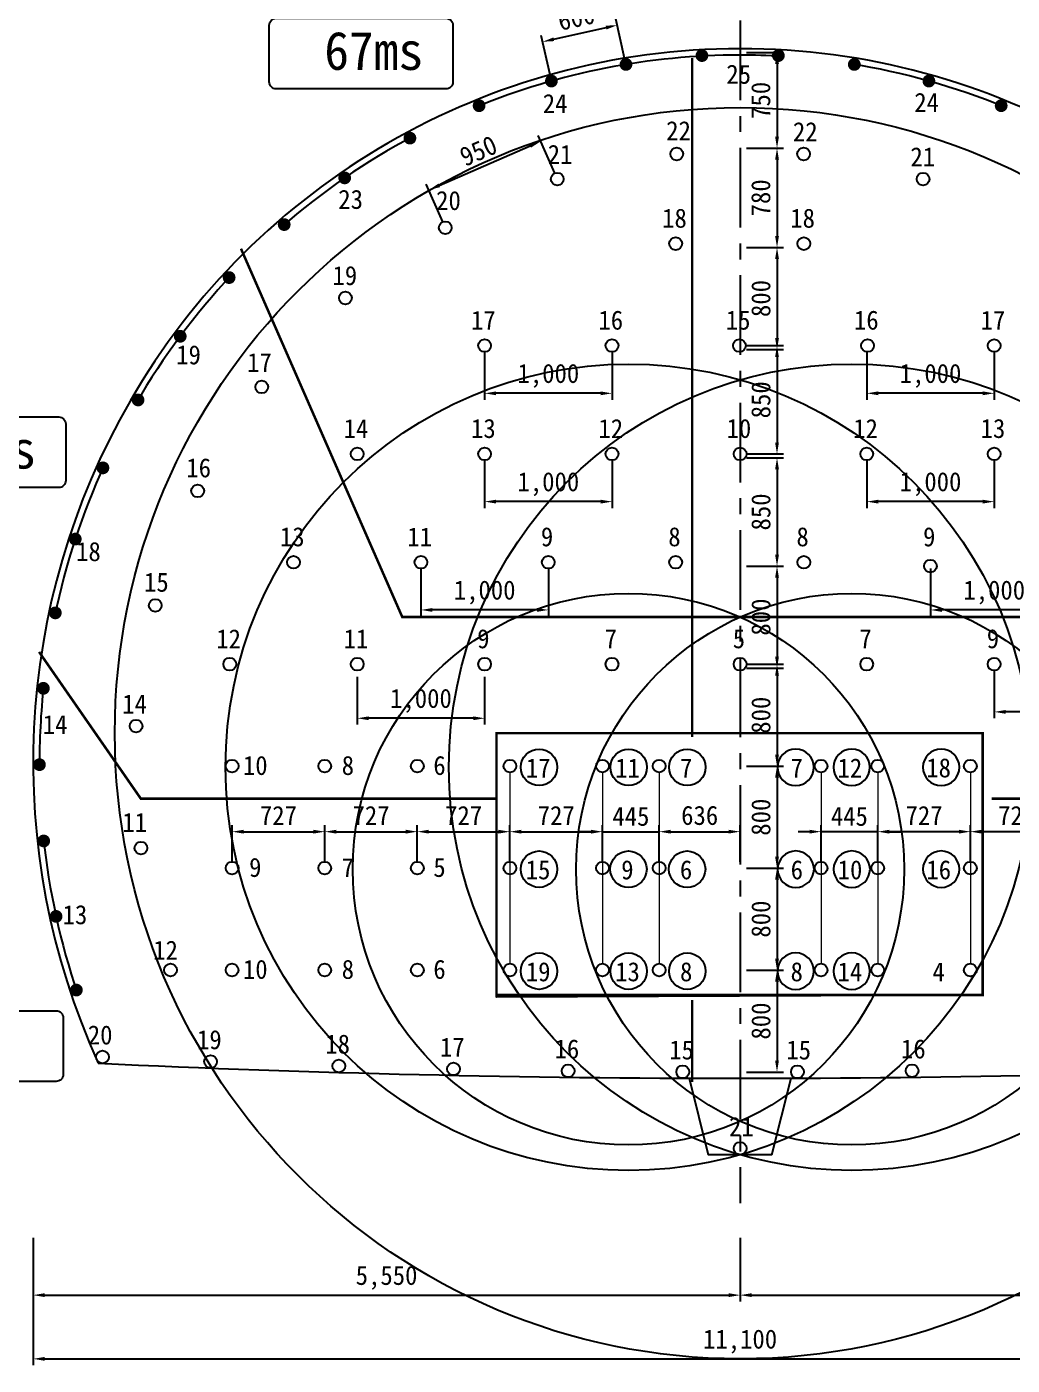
# Model space of a CAD drawing. Header units: millimetres. Extents: x -38550 to 41050, y 2900 to 31257.
# Drawn here: x -31550 to -23815, y 12797 to 23300 of the extents above; entities that cross this region are included whole.
import ezdxf
from ezdxf.enums import TextEntityAlignment as Align

# ---------------------------------------------------------------- set-up
doc = ezdxf.new("R2010")
doc.units = ezdxf.units.MM
doc.header["$LTSCALE"] = 500
doc.header["$PDMODE"] = 1
doc.linetypes.add('A-CENTR01', pattern=[2, 1.25, -0.25, 0.25, -0.25])
doc.linetypes.add('A-DASHD01', pattern=[0.75, 0.5, -0.25])
for name, color, linetype in [('CS-BLST', 4, 'Continuous'), ('CS-BLST-HIDL', 2, 'A-DASHD01'), ('CS-BLST-LIN1', 2, 'Continuous'), ('CS-BLST-LIN3', 2, 'Continuous'), ('CS-BLST-TEX1', 6, 'Continuous'), ('CS-BLST-TEX2', 3, 'Continuous'), ('CS-CNTL', 1, 'A-CENTR01'), ('CS-DIMS', 1, 'Continuous'), ('CS-EXCV', 3, 'E-DIGLN01'), ('CS-LEAL', 1, 'Continuous'), ('CS-MISC', 2, 'Continuous'), ('CS-TABL', 3, 'Continuous')]:
    doc.layers.add(name, color=color, linetype=linetype)
doc.styles.add('굴림체', font='')
doc.styles.get('굴림체').set_extended_font_data('GulimChe')
doc.linetypes.add('E-DIGLN01', pattern='A,0.9,-0.2,[19,kscals.shx,S=0.1,R=180,X=0,Y=0],0.9', length=2)
doc.dimstyles.new('DIM01-50', dxfattribs={"dimscale": 50, "dimtxt": 3, "dimasz": 1.8, "dimexe": 1, "dimexo": 1, "dimgap": 1, "dimtad": 1, "dimdec": 0, "dimzin": 9, "dimdsep": 46, "dimlunit": 6, "dimtxsty": '굴림체', "dimcen": 2.5, "dimclrt": 3, "dimadec": 4, "dimazin": 0, "dimtfac": 1, "dimtdec": 0, "dimtmove": 2, "dimatfit": 3, "dimfxl": 1, "dimtolj": 1, "dimtzin": 0, "dimarcsym": 0})

# ---------------------------------------------------------------- blocks, each defined once
blk = doc.blocks.new('*D151')
at = {"layer": 'CS-DIMS', "color": 0, "lineweight": -2, "transparency": 16777216}
for p, q in [((-25901, 18298), (-25611, 18298)), ((-25661, 18208), (-25661, 17588)), ((-25901, 17498), (-25611, 17498))]:
    blk.add_line(p, q, dxfattribs=at)
at = {"layer": 'CS-DIMS', "color": 0, "transparency": 16777216}
for points in [[(-25676, 18208), (-25646, 18208), (-25661, 18298)], [(-25676, 17588), (-25646, 17588), (-25661, 17498)]]:
    blk.add_solid(points, dxfattribs=at)
at = {"layer": 'Defpoints', "color": 0, "transparency": 16777216}
for p in [(-25951, 18298), (-25951, 17498), (-25661, 17498)]:
    blk.add_point(p, dxfattribs=at)
at = {"layer": 'CS-DIMS', "color": 3, "transparency": 16777216, "insert": (-25787, 17898), "char_height": 150, "attachment_point": 5, "rotation": 90, "style": '굴림체'}
blk.add_mtext('\\A1;800', dxfattribs=at)
blk = doc.blocks.new('*D152')
at = {"layer": 'CS-DIMS', "color": 0, "lineweight": -2, "transparency": 16777216}
for p, q in [((-25901, 16698), (-25611, 16698)), ((-25661, 16608), (-25661, 15988)), ((-25901, 15898), (-25611, 15898))]:
    blk.add_line(p, q, dxfattribs=at)
at = {"layer": 'CS-DIMS', "color": 0, "transparency": 16777216}
for points in [[(-25676, 16608), (-25646, 16608), (-25661, 16698)], [(-25676, 15988), (-25646, 15988), (-25661, 15898)]]:
    blk.add_solid(points, dxfattribs=at)
at = {"layer": 'Defpoints', "color": 0, "transparency": 16777216}
for p in [(-25951, 16698), (-25951, 15898), (-25661, 15898)]:
    blk.add_point(p, dxfattribs=at)
at = {"layer": 'CS-DIMS', "color": 3, "transparency": 16777216, "insert": (-25787, 16298), "char_height": 150, "attachment_point": 5, "rotation": 90, "style": '굴림체'}
blk.add_mtext('\\A1;800', dxfattribs=at)
blk = doc.blocks.new('*D153')
at = {"layer": 'CS-DIMS', "color": 0, "lineweight": -2, "transparency": 16777216}
for p, q in [((-25901, 17498), (-25611, 17498)), ((-25661, 17408), (-25661, 16788)), ((-25901, 16698), (-25611, 16698))]:
    blk.add_line(p, q, dxfattribs=at)
at = {"layer": 'CS-DIMS', "color": 0, "transparency": 16777216}
for points in [[(-25676, 17408), (-25646, 17408), (-25661, 17498)], [(-25676, 16788), (-25646, 16788), (-25661, 16698)]]:
    blk.add_solid(points, dxfattribs=at)
at = {"layer": 'Defpoints', "color": 0, "transparency": 16777216}
for p in [(-25951, 17498), (-25951, 16698), (-25661, 16698)]:
    blk.add_point(p, dxfattribs=at)
at = {"layer": 'CS-DIMS', "color": 3, "transparency": 16777216, "insert": (-25787, 17098), "char_height": 150, "attachment_point": 5, "rotation": 90, "style": '굴림체'}
blk.add_mtext('\\A1;800', dxfattribs=at)
blk = doc.blocks.new('*D154')
at = {"layer": 'CS-DIMS', "color": 0, "lineweight": -2, "transparency": 16777216}
for p, q in [((-29211, 16748), (-29211, 17034)), ((-28485, 16748), (-28485, 17034)), ((-29121, 16984), (-28575, 16984))]:
    blk.add_line(p, q, dxfattribs=at)
at = {"layer": 'CS-DIMS', "color": 0, "transparency": 16777216}
for points in [[(-29121, 16999), (-29121, 16969), (-29211, 16984)], [(-28575, 16999), (-28575, 16969), (-28485, 16984)]]:
    blk.add_solid(points, dxfattribs=at)
at = {"layer": 'Defpoints', "color": 0, "transparency": 16777216}
for p in [(-28485, 16984), (-29211, 16698), (-28485, 16698)]:
    blk.add_point(p, dxfattribs=at)
at = {"layer": 'CS-DIMS', "color": 3, "transparency": 16777216, "insert": (-28848, 17111), "char_height": 150, "attachment_point": 5, "style": '굴림체'}
blk.add_mtext('\\A1;727', dxfattribs=at)
blk = doc.blocks.new('*D155')
at = {"layer": 'CS-DIMS', "color": 0, "lineweight": -2, "transparency": 16777216}
for p, q in [((-26857, 23054), (-26926, 23362)), ((-27443, 22923), (-27512, 23232)), ((-27413, 23203), (-27003, 23294))]:
    blk.add_line(p, q, dxfattribs=at)
at = {"layer": 'CS-DIMS', "color": 0, "transparency": 16777216}
for points in [[(-27416, 23217), (-27410, 23188), (-27501, 23183)], [(-27006, 23309), (-27000, 23279), (-26915, 23313)]]:
    blk.add_solid(points, dxfattribs=at)
at = {"layer": 'Defpoints', "color": 0, "transparency": 16777216}
for p in [(-26915, 23313), (-26847, 23005), (-27432, 22874)]:
    blk.add_point(p, dxfattribs=at)
at = {"layer": 'CS-DIMS', "color": 3, "transparency": 16777216, "insert": (-27236, 23372), "char_height": 150, "attachment_point": 5, "rotation": 12.5481, "style": '굴림체'}
blk.add_mtext('\\A1;600', dxfattribs=at)
blk = doc.blocks.new('*D156')
at = {"layer": 'CS-DIMS', "color": 0, "lineweight": -2, "transparency": 16777216}
for p, q in [((-27406, 22151), (-27535, 22448)), ((-28312, 22056), (-27598, 22366)), ((-28285, 21769), (-28414, 22066))]:
    blk.add_line(p, q, dxfattribs=at)
at = {"layer": 'CS-DIMS', "color": 0, "transparency": 16777216}
for points in [[(-27604, 22380), (-27592, 22352), (-27515, 22402)], [(-28318, 22070), (-28306, 22042), (-28394, 22020)]]:
    blk.add_solid(points, dxfattribs=at)
at = {"layer": 'Defpoints', "color": 0, "transparency": 16777216}
for p in [(-27515, 22402), (-27386, 22105), (-28265, 21723)]:
    blk.add_point(p, dxfattribs=at)
at = {"layer": 'CS-DIMS', "color": 3, "transparency": 16777216, "insert": (-28005, 22327), "char_height": 150, "attachment_point": 5, "rotation": 23.4854, "style": '굴림체'}
blk.add_mtext('\\A1;950', dxfattribs=at)
blk = doc.blocks.new('text-cir')
at = {"layer": 'CS-LEAL', "color": 1}
blk.add_circle((0, 0), 110, dxfattribs=at)
blk = doc.blocks.new('*D157')
at = {"layer": 'CS-DIMS', "color": 0, "lineweight": -2, "transparency": 16777216}
for p, q in [((-25901, 15898), (-25611, 15898)), ((-25661, 15808), (-25661, 15188)), ((-25901, 15098), (-25611, 15098))]:
    blk.add_line(p, q, dxfattribs=at)
at = {"layer": 'CS-DIMS', "color": 0, "transparency": 16777216}
for points in [[(-25676, 15808), (-25646, 15808), (-25661, 15898)], [(-25676, 15188), (-25646, 15188), (-25661, 15098)]]:
    blk.add_solid(points, dxfattribs=at)
at = {"layer": 'Defpoints', "color": 0, "transparency": 16777216}
for p in [(-25951, 15898), (-25951, 15098), (-25661, 15098)]:
    blk.add_point(p, dxfattribs=at)
at = {"layer": 'CS-DIMS', "color": 3, "transparency": 16777216, "insert": (-25787, 15498), "char_height": 150, "attachment_point": 5, "rotation": 90, "style": '굴림체'}
blk.add_mtext('\\A1;800', dxfattribs=at)
blk = doc.blocks.new('*D158')
at = {"layer": 'CS-DIMS', "color": 0, "lineweight": -2, "transparency": 16777216}
for p, q in [((-24456, 19048), (-24456, 18674)), ((-23456, 19048), (-23456, 18674)), ((-23546, 18724), (-24366, 18724))]:
    blk.add_line(p, q, dxfattribs=at)
at = {"layer": 'CS-DIMS', "color": 0, "transparency": 16777216}
for points in [[(-24366, 18739), (-24366, 18709), (-24456, 18724)], [(-23546, 18739), (-23546, 18709), (-23456, 18724)]]:
    blk.add_solid(points, dxfattribs=at)
at = {"layer": 'Defpoints', "color": 0, "transparency": 16777216}
for p in [(-24456, 19098), (-23456, 19098), (-24456, 18724)]:
    blk.add_point(p, dxfattribs=at)
at = {"layer": 'CS-DIMS', "color": 3, "transparency": 16777216, "insert": (-23956, 18861), "char_height": 150, "attachment_point": 5, "style": '굴림체'}
blk.add_mtext('\\A1;1,000', dxfattribs=at)
blk = doc.blocks.new('*D159')
at = {"layer": 'CS-DIMS', "color": 0, "lineweight": -2, "transparency": 16777216}
for p, q in [((-25901, 19068), (-25611, 19068)), ((-25661, 18978), (-25661, 18358)), ((-25901, 18268), (-25611, 18268))]:
    blk.add_line(p, q, dxfattribs=at)
at = {"layer": 'CS-DIMS', "color": 0, "transparency": 16777216}
for points in [[(-25676, 18978), (-25646, 18978), (-25661, 19068)], [(-25676, 18358), (-25646, 18358), (-25661, 18268)]]:
    blk.add_solid(points, dxfattribs=at)
at = {"layer": 'Defpoints', "color": 0, "transparency": 16777216}
for p in [(-25951, 19068), (-25951, 18268), (-25661, 18268)]:
    blk.add_point(p, dxfattribs=at)
at = {"layer": 'CS-DIMS', "color": 3, "transparency": 16777216, "insert": (-25787, 18668), "char_height": 150, "attachment_point": 5, "rotation": 90, "style": '굴림체'}
blk.add_mtext('\\A1;800', dxfattribs=at)
blk = doc.blocks.new('*D132')
at = {"layer": 'CS-DIMS', "color": 0, "lineweight": -2, "transparency": 16777216}
for p, q in [((-25901, 19918), (-25611, 19918)), ((-25661, 19828), (-25661, 19158)), ((-25901, 19068), (-25611, 19068))]:
    blk.add_line(p, q, dxfattribs=at)
at = {"layer": 'CS-DIMS', "color": 0, "transparency": 16777216}
for points in [[(-25676, 19828), (-25646, 19828), (-25661, 19918)], [(-25676, 19158), (-25646, 19158), (-25661, 19068)]]:
    blk.add_solid(points, dxfattribs=at)
at = {"layer": 'Defpoints', "color": 0, "transparency": 16777216}
for p in [(-25951, 19918), (-25951, 19068), (-25661, 19068)]:
    blk.add_point(p, dxfattribs=at)
at = {"layer": 'CS-DIMS', "color": 3, "transparency": 16777216, "insert": (-25787, 19493), "char_height": 150, "attachment_point": 5, "rotation": 90, "style": '굴림체'}
blk.add_mtext('\\A1;850', dxfattribs=at)
blk = doc.blocks.new('*D133')
at = {"layer": 'CS-DIMS', "color": 0, "lineweight": -2, "transparency": 16777216}
for p, q in [((-25901, 21568), (-25611, 21568)), ((-25661, 21478), (-25661, 20858)), ((-25901, 20768), (-25611, 20768))]:
    blk.add_line(p, q, dxfattribs=at)
at = {"layer": 'CS-DIMS', "color": 0, "transparency": 16777216}
for points in [[(-25676, 21478), (-25646, 21478), (-25661, 21568)], [(-25676, 20858), (-25646, 20858), (-25661, 20768)]]:
    blk.add_solid(points, dxfattribs=at)
at = {"layer": 'Defpoints', "color": 0, "transparency": 16777216}
for p in [(-25951, 21568), (-25951, 20768), (-25661, 20768)]:
    blk.add_point(p, dxfattribs=at)
at = {"layer": 'CS-DIMS', "color": 3, "transparency": 16777216, "insert": (-25787, 21168), "char_height": 150, "attachment_point": 5, "rotation": 90, "style": '굴림체'}
blk.add_mtext('\\A1;800', dxfattribs=at)
blk = doc.blocks.new('*D134')
at = {"layer": 'CS-DIMS', "color": 0, "lineweight": -2, "transparency": 16777216}
for p, q in [((-25901, 20798), (-25611, 20798)), ((-25661, 20708), (-25661, 20038)), ((-25901, 19948), (-25611, 19948))]:
    blk.add_line(p, q, dxfattribs=at)
at = {"layer": 'CS-DIMS', "color": 0, "transparency": 16777216}
for points in [[(-25676, 20708), (-25646, 20708), (-25661, 20798)], [(-25676, 20038), (-25646, 20038), (-25661, 19948)]]:
    blk.add_solid(points, dxfattribs=at)
at = {"layer": 'Defpoints', "color": 0, "transparency": 16777216}
for p in [(-25951, 20798), (-25951, 19948), (-25661, 19948)]:
    blk.add_point(p, dxfattribs=at)
at = {"layer": 'CS-DIMS', "color": 3, "transparency": 16777216, "insert": (-25787, 20373), "char_height": 150, "attachment_point": 5, "rotation": 90, "style": '굴림체'}
blk.add_mtext('\\A1;850', dxfattribs=at)
blk = doc.blocks.new('*D135')
at = {"layer": 'CS-DIMS', "color": 0, "lineweight": -2, "transparency": 16777216}
for p, q in [((-25901, 22348), (-25611, 22348)), ((-25661, 22258), (-25661, 21658)), ((-25901, 21568), (-25611, 21568))]:
    blk.add_line(p, q, dxfattribs=at)
at = {"layer": 'CS-DIMS', "color": 0, "transparency": 16777216}
for points in [[(-25676, 22258), (-25646, 22258), (-25661, 22348)], [(-25676, 21658), (-25646, 21658), (-25661, 21568)]]:
    blk.add_solid(points, dxfattribs=at)
at = {"layer": 'Defpoints', "color": 0, "transparency": 16777216}
for p in [(-25951, 22348), (-25951, 21568), (-25661, 21568)]:
    blk.add_point(p, dxfattribs=at)
at = {"layer": 'CS-DIMS', "color": 3, "transparency": 16777216, "insert": (-25788, 21958), "char_height": 150, "attachment_point": 5, "rotation": 90, "style": '굴림체'}
blk.add_mtext('\\A1;780', dxfattribs=at)
blk = doc.blocks.new('*D136')
at = {"layer": 'CS-DIMS', "color": 0, "lineweight": -2, "transparency": 16777216}
for p, q in [((-25901, 23098), (-25611, 23098)), ((-25661, 23008), (-25661, 22438)), ((-25901, 22348), (-25611, 22348))]:
    blk.add_line(p, q, dxfattribs=at)
at = {"layer": 'CS-DIMS', "color": 0, "transparency": 16777216}
for points in [[(-25676, 23008), (-25646, 23008), (-25661, 23098)], [(-25676, 22438), (-25646, 22438), (-25661, 22348)]]:
    blk.add_solid(points, dxfattribs=at)
at = {"layer": 'Defpoints', "color": 0, "transparency": 16777216}
for p in [(-25951, 23098), (-25951, 22348), (-25661, 22348)]:
    blk.add_point(p, dxfattribs=at)
at = {"layer": 'CS-DIMS', "color": 3, "transparency": 16777216, "insert": (-25788, 22723), "char_height": 150, "attachment_point": 5, "rotation": 90, "style": '굴림체'}
blk.add_mtext('\\A1;750', dxfattribs=at)
blk = doc.blocks.new('*D138')
at = {"layer": 'CS-DIMS', "color": 0, "lineweight": -2, "transparency": 16777216}
for p, q in [((-28485, 16748), (-28485, 17034)), ((-27758, 16748), (-27758, 17034)), ((-28395, 16984), (-27848, 16984))]:
    blk.add_line(p, q, dxfattribs=at)
at = {"layer": 'CS-DIMS', "color": 0, "transparency": 16777216}
for points in [[(-28395, 16999), (-28395, 16969), (-28485, 16984)], [(-27848, 16999), (-27848, 16969), (-27758, 16984)]]:
    blk.add_solid(points, dxfattribs=at)
at = {"layer": 'Defpoints', "color": 0, "transparency": 16777216}
for p in [(-27758, 16984), (-28485, 16698), (-27758, 16698)]:
    blk.add_point(p, dxfattribs=at)
at = {"layer": 'CS-DIMS', "color": 3, "transparency": 16777216, "insert": (-28121, 17111), "char_height": 150, "attachment_point": 5, "style": '굴림체'}
blk.add_mtext('\\A1;727', dxfattribs=at)
blk = doc.blocks.new('*D139')
at = {"layer": 'CS-DIMS', "color": 0, "lineweight": -2, "transparency": 16777216}
for p, q in [((-27758, 16748), (-27758, 17034)), ((-27031, 16748), (-27031, 17034)), ((-27668, 16984), (-27121, 16984))]:
    blk.add_line(p, q, dxfattribs=at)
at = {"layer": 'CS-DIMS', "color": 0, "transparency": 16777216}
for points in [[(-27668, 16999), (-27668, 16969), (-27758, 16984)], [(-27121, 16999), (-27121, 16969), (-27031, 16984)]]:
    blk.add_solid(points, dxfattribs=at)
at = {"layer": 'Defpoints', "color": 0, "transparency": 16777216}
for p in [(-27031, 16984), (-27758, 16698), (-27031, 16698)]:
    blk.add_point(p, dxfattribs=at)
at = {"layer": 'CS-DIMS', "color": 3, "transparency": 16777216, "insert": (-27394, 17111), "char_height": 150, "attachment_point": 5, "style": '굴림체'}
blk.add_mtext('\\A1;727', dxfattribs=at)
blk = doc.blocks.new('*D140')
at = {"layer": 'CS-DIMS', "color": 0, "lineweight": -2, "transparency": 16777216}
for p, q in [((-27031, 16748), (-27031, 17034)), ((-26586, 16748), (-26586, 17034)), ((-27121, 16984), (-27211, 16984)), ((-27031, 16984), (-26586, 16984)), ((-26496, 16984), (-26406, 16984))]:
    blk.add_line(p, q, dxfattribs=at)
at = {"layer": 'CS-DIMS', "color": 0, "transparency": 16777216}
for points in [[(-27121, 16999), (-27121, 16969), (-27031, 16984)], [(-26496, 16999), (-26496, 16969), (-26586, 16984)]]:
    blk.add_solid(points, dxfattribs=at)
at = {"layer": 'Defpoints', "color": 0, "transparency": 16777216}
for p in [(-26586, 16984), (-27031, 16698), (-26586, 16698)]:
    blk.add_point(p, dxfattribs=at)
at = {"layer": 'CS-DIMS', "color": 3, "transparency": 16777216, "insert": (-26808, 17104), "char_height": 150, "attachment_point": 5, "style": '굴림체'}
blk.add_mtext('\\A1;445', dxfattribs=at)
blk = doc.blocks.new('*D141')
at = {"layer": 'CS-DIMS', "color": 0, "lineweight": -2, "transparency": 16777216}
for p, q in [((-26586, 16748), (-26586, 17034)), ((-25951, 16748), (-25951, 17034)), ((-26496, 16984), (-26041, 16984))]:
    blk.add_line(p, q, dxfattribs=at)
at = {"layer": 'CS-DIMS', "color": 0, "transparency": 16777216}
for points in [[(-26496, 16999), (-26496, 16969), (-26586, 16984)], [(-26041, 16999), (-26041, 16969), (-25951, 16984)]]:
    blk.add_solid(points, dxfattribs=at)
at = {"layer": 'Defpoints', "color": 0, "transparency": 16777216}
for p in [(-25951, 16984), (-26586, 16698), (-25951, 16698)]:
    blk.add_point(p, dxfattribs=at)
at = {"layer": 'CS-DIMS', "color": 3, "transparency": 16777216, "insert": (-26268, 17111), "char_height": 150, "attachment_point": 5, "style": '굴림체'}
blk.add_mtext('\\A1;636', dxfattribs=at)
blk = doc.blocks.new('*D142')
at = {"layer": 'CS-DIMS', "color": 0, "lineweight": -2, "transparency": 16777216}
for p, q in [((-29938, 16748), (-29938, 17034)), ((-29211, 16748), (-29211, 17034)), ((-29848, 16984), (-29301, 16984))]:
    blk.add_line(p, q, dxfattribs=at)
at = {"layer": 'CS-DIMS', "color": 0, "transparency": 16777216}
for points in [[(-29848, 16999), (-29848, 16969), (-29938, 16984)], [(-29301, 16999), (-29301, 16969), (-29211, 16984)]]:
    blk.add_solid(points, dxfattribs=at)
at = {"layer": 'Defpoints', "color": 0, "transparency": 16777216}
for p in [(-29211, 16984), (-29938, 16698), (-29211, 16698)]:
    blk.add_point(p, dxfattribs=at)
at = {"layer": 'CS-DIMS', "color": 3, "transparency": 16777216, "insert": (-29575, 17111), "char_height": 150, "attachment_point": 5, "style": '굴림체'}
blk.add_mtext('\\A1;727', dxfattribs=at)
blk = doc.blocks.new('*D143')
at = {"layer": 'CS-DIMS', "color": 0, "lineweight": -2, "transparency": 16777216}
for p, q in [((-28956, 18198), (-28956, 17824)), ((-27956, 18198), (-27956, 17824)), ((-28046, 17874), (-28866, 17874))]:
    blk.add_line(p, q, dxfattribs=at)
at = {"layer": 'CS-DIMS', "color": 0, "transparency": 16777216}
for points in [[(-28866, 17889), (-28866, 17859), (-28956, 17874)], [(-28046, 17889), (-28046, 17859), (-27956, 17874)]]:
    blk.add_solid(points, dxfattribs=at)
at = {"layer": 'Defpoints', "color": 0, "transparency": 16777216}
for p in [(-28956, 18248), (-27956, 18248), (-28956, 17874)]:
    blk.add_point(p, dxfattribs=at)
at = {"layer": 'CS-DIMS', "color": 3, "transparency": 16777216, "insert": (-28456, 18011), "char_height": 150, "attachment_point": 5, "style": '굴림체'}
blk.add_mtext('\\A1;1,000', dxfattribs=at)
blk = doc.blocks.new('*D144')
at = {"layer": 'CS-DIMS', "color": 0, "lineweight": -2, "transparency": 16777216}
for p, q in [((-28456, 19048), (-28456, 18674)), ((-27456, 19048), (-27456, 18674)), ((-27546, 18724), (-28366, 18724))]:
    blk.add_line(p, q, dxfattribs=at)
at = {"layer": 'CS-DIMS', "color": 0, "transparency": 16777216}
for points in [[(-28366, 18739), (-28366, 18709), (-28456, 18724)], [(-27546, 18739), (-27546, 18709), (-27456, 18724)]]:
    blk.add_solid(points, dxfattribs=at)
at = {"layer": 'Defpoints', "color": 0, "transparency": 16777216}
for p in [(-28456, 19098), (-27456, 19098), (-28456, 18724)]:
    blk.add_point(p, dxfattribs=at)
at = {"layer": 'CS-DIMS', "color": 3, "transparency": 16777216, "insert": (-27956, 18861), "char_height": 150, "attachment_point": 5, "style": '굴림체'}
blk.add_mtext('\\A1;1,000', dxfattribs=at)
blk = doc.blocks.new('*D145')
at = {"layer": 'CS-DIMS', "color": 0, "lineweight": -2, "transparency": 16777216}
for p, q in [((-27956, 19898), (-27956, 19524)), ((-26956, 19898), (-26956, 19524)), ((-27046, 19574), (-27866, 19574))]:
    blk.add_line(p, q, dxfattribs=at)
at = {"layer": 'CS-DIMS', "color": 0, "transparency": 16777216}
for points in [[(-27866, 19589), (-27866, 19559), (-27956, 19574)], [(-27046, 19589), (-27046, 19559), (-26956, 19574)]]:
    blk.add_solid(points, dxfattribs=at)
at = {"layer": 'Defpoints', "color": 0, "transparency": 16777216}
for p in [(-27956, 19948), (-26956, 19948), (-27956, 19574)]:
    blk.add_point(p, dxfattribs=at)
at = {"layer": 'CS-DIMS', "color": 3, "transparency": 16777216, "insert": (-27456, 19711), "char_height": 150, "attachment_point": 5, "style": '굴림체'}
blk.add_mtext('\\A1;1,000', dxfattribs=at)
blk = doc.blocks.new('*D146')
at = {"layer": 'CS-DIMS', "color": 0, "lineweight": -2, "transparency": 16777216}
for p, q in [((-27956, 20749), (-27956, 20374)), ((-26956, 20749), (-26956, 20374)), ((-27046, 20424), (-27866, 20424))]:
    blk.add_line(p, q, dxfattribs=at)
at = {"layer": 'CS-DIMS', "color": 0, "transparency": 16777216}
for points in [[(-27866, 20439), (-27866, 20409), (-27956, 20424)], [(-27046, 20439), (-27046, 20409), (-26956, 20424)]]:
    blk.add_solid(points, dxfattribs=at)
at = {"layer": 'Defpoints', "color": 0, "transparency": 16777216}
for p in [(-27956, 20799), (-26956, 20799), (-27956, 20424)]:
    blk.add_point(p, dxfattribs=at)
at = {"layer": 'CS-DIMS', "color": 3, "transparency": 16777216, "insert": (-27456, 20561), "char_height": 150, "attachment_point": 5, "style": '굴림체'}
blk.add_mtext('\\A1;1,000', dxfattribs=at)
blk = doc.blocks.new('*D147')
at = {"layer": 'CS-DIMS', "color": 0, "lineweight": -2, "transparency": 16777216}
for p, q in [((-24956, 20749), (-24956, 20374)), ((-23956, 20749), (-23956, 20374)), ((-24046, 20424), (-24866, 20424))]:
    blk.add_line(p, q, dxfattribs=at)
at = {"layer": 'CS-DIMS', "color": 0, "transparency": 16777216}
for points in [[(-24866, 20439), (-24866, 20409), (-24956, 20424)], [(-24046, 20439), (-24046, 20409), (-23956, 20424)]]:
    blk.add_solid(points, dxfattribs=at)
at = {"layer": 'Defpoints', "color": 0, "transparency": 16777216}
for p in [(-24956, 20799), (-23956, 20799), (-24956, 20424)]:
    blk.add_point(p, dxfattribs=at)
at = {"layer": 'CS-DIMS', "color": 3, "transparency": 16777216, "insert": (-24456, 20561), "char_height": 150, "attachment_point": 5, "style": '굴림체'}
blk.add_mtext('\\A1;1,000', dxfattribs=at)
blk = doc.blocks.new('*D148')
at = {"layer": 'CS-DIMS', "color": 0, "lineweight": -2, "transparency": 16777216}
for p, q in [((-24956, 19898), (-24956, 19524)), ((-23956, 19898), (-23956, 19524)), ((-24046, 19574), (-24866, 19574))]:
    blk.add_line(p, q, dxfattribs=at)
at = {"layer": 'CS-DIMS', "color": 0, "transparency": 16777216}
for points in [[(-24866, 19589), (-24866, 19559), (-24956, 19574)], [(-24046, 19589), (-24046, 19559), (-23956, 19574)]]:
    blk.add_solid(points, dxfattribs=at)
at = {"layer": 'Defpoints', "color": 0, "transparency": 16777216}
for p in [(-24956, 19948), (-23956, 19948), (-24956, 19574)]:
    blk.add_point(p, dxfattribs=at)
at = {"layer": 'CS-DIMS', "color": 3, "transparency": 16777216, "insert": (-24456, 19711), "char_height": 150, "attachment_point": 5, "style": '굴림체'}
blk.add_mtext('\\A1;1,000', dxfattribs=at)
blk = doc.blocks.new('*D149')
at = {"layer": 'CS-DIMS', "color": 0, "lineweight": -2, "transparency": 16777216}
for p, q in [((-23956, 18248), (-23956, 17874)), ((-22956, 18248), (-22956, 17874)), ((-23046, 17924), (-23866, 17924))]:
    blk.add_line(p, q, dxfattribs=at)
at = {"layer": 'CS-DIMS', "color": 0, "transparency": 16777216}
for points in [[(-23866, 17939), (-23866, 17909), (-23956, 17924)], [(-23046, 17939), (-23046, 17909), (-22956, 17924)]]:
    blk.add_solid(points, dxfattribs=at)
at = {"layer": 'Defpoints', "color": 0, "transparency": 16777216}
for p in [(-23956, 18298), (-22956, 18298), (-23956, 17924)]:
    blk.add_point(p, dxfattribs=at)
at = {"layer": 'CS-DIMS', "color": 3, "transparency": 16777216, "insert": (-23456, 18061), "char_height": 150, "attachment_point": 5, "style": '굴림체'}
blk.add_mtext('\\A1;1,000', dxfattribs=at)
blk = doc.blocks.new('*D160')
at = {"layer": 'CS-DIMS', "color": 0, "lineweight": -2, "transparency": 16777216}
for p, q in [((-24143, 16748), (-24143, 17034)), ((-23416, 16748), (-23416, 17034)), ((-23506, 16984), (-24053, 16984))]:
    blk.add_line(p, q, dxfattribs=at)
at = {"layer": 'CS-DIMS', "color": 0, "transparency": 16777216}
for points in [[(-24053, 16999), (-24053, 16969), (-24143, 16984)], [(-23506, 16999), (-23506, 16969), (-23416, 16984)]]:
    blk.add_solid(points, dxfattribs=at)
at = {"layer": 'Defpoints', "color": 0, "transparency": 16777216}
for p in [(-24143, 16984), (-24143, 16698), (-23416, 16698)]:
    blk.add_point(p, dxfattribs=at)
at = {"layer": 'CS-DIMS', "color": 3, "transparency": 16777216, "insert": (-23780, 17111), "char_height": 150, "attachment_point": 5, "style": '굴림체'}
blk.add_mtext('\\A1;727', dxfattribs=at)
blk = doc.blocks.new('*D161')
at = {"layer": 'CS-DIMS', "color": 0, "lineweight": -2, "transparency": 16777216}
for p, q in [((-24870, 16748), (-24870, 17034)), ((-24143, 16748), (-24143, 17034)), ((-24233, 16984), (-24780, 16984))]:
    blk.add_line(p, q, dxfattribs=at)
at = {"layer": 'CS-DIMS', "color": 0, "transparency": 16777216}
for points in [[(-24780, 16999), (-24780, 16969), (-24870, 16984)], [(-24233, 16999), (-24233, 16969), (-24143, 16984)]]:
    blk.add_solid(points, dxfattribs=at)
at = {"layer": 'Defpoints', "color": 0, "transparency": 16777216}
for p in [(-24870, 16984), (-24870, 16698), (-24143, 16698)]:
    blk.add_point(p, dxfattribs=at)
at = {"layer": 'CS-DIMS', "color": 3, "transparency": 16777216, "insert": (-24507, 17111), "char_height": 150, "attachment_point": 5, "style": '굴림체'}
blk.add_mtext('\\A1;727', dxfattribs=at)
blk = doc.blocks.new('*D162')
at = {"layer": 'CS-DIMS', "color": 0, "lineweight": -2, "transparency": 16777216}
for p, q in [((-25315, 16748), (-25315, 17034)), ((-24870, 16748), (-24870, 17034)), ((-25405, 16984), (-25495, 16984)), ((-24870, 16984), (-25315, 16984)), ((-24780, 16984), (-24690, 16984))]:
    blk.add_line(p, q, dxfattribs=at)
at = {"layer": 'CS-DIMS', "color": 0, "transparency": 16777216}
for points in [[(-25405, 16999), (-25405, 16969), (-25315, 16984)], [(-24780, 16999), (-24780, 16969), (-24870, 16984)]]:
    blk.add_solid(points, dxfattribs=at)
at = {"layer": 'Defpoints', "color": 0, "transparency": 16777216}
for p in [(-25315, 16984), (-25315, 16698), (-24870, 16698)]:
    blk.add_point(p, dxfattribs=at)
at = {"layer": 'CS-DIMS', "color": 3, "transparency": 16777216, "insert": (-25093, 17104), "char_height": 150, "attachment_point": 5, "style": '굴림체'}
blk.add_mtext('\\A1;445', dxfattribs=at)
blk = doc.blocks.new('*D164')
at = {"layer": 'CS-DIMS', "color": 0, "lineweight": -2, "transparency": 16777216}
for p, q in [((-31501, 13797), (-31501, 13297)), ((-25951, 13797), (-25951, 13297)), ((-31411, 13347), (-26041, 13347))]:
    blk.add_line(p, q, dxfattribs=at)
at = {"layer": 'CS-DIMS', "color": 0, "transparency": 16777216}
for points in [[(-31411, 13362), (-31411, 13332), (-31501, 13347)], [(-26041, 13362), (-26041, 13332), (-25951, 13347)]]:
    blk.add_solid(points, dxfattribs=at)
at = {"layer": 'Defpoints', "color": 0, "transparency": 16777216}
for p in [(-31501, 13847), (-25951, 13847), (-25951, 13347)]:
    blk.add_point(p, dxfattribs=at)
at = {"layer": 'CS-DIMS', "color": 3, "transparency": 16777216, "insert": (-28726, 13483), "char_height": 150, "attachment_point": 5, "style": '굴림체'}
blk.add_mtext('\\A1;5,550', dxfattribs=at)
blk = doc.blocks.new('*D165')
at = {"layer": 'CS-DIMS', "color": 0, "lineweight": -2, "transparency": 16777216}
for p, q in [((-25951, 13797), (-25951, 13297)), ((-20400, 13797), (-20400, 13297)), ((-25861, 13347), (-20490, 13347))]:
    blk.add_line(p, q, dxfattribs=at)
at = {"layer": 'CS-DIMS', "color": 0, "transparency": 16777216}
for points in [[(-25861, 13362), (-25861, 13332), (-25951, 13347)], [(-20490, 13362), (-20490, 13332), (-20400, 13347)]]:
    blk.add_solid(points, dxfattribs=at)
at = {"layer": 'Defpoints', "color": 0, "transparency": 16777216}
for p in [(-25951, 13847), (-20400, 13847), (-20400, 13347)]:
    blk.add_point(p, dxfattribs=at)
at = {"layer": 'CS-DIMS', "color": 3, "transparency": 16777216, "insert": (-23175, 13483), "char_height": 150, "attachment_point": 5, "style": '굴림체'}
blk.add_mtext('\\A1;5,550', dxfattribs=at)
blk = doc.blocks.new('*D166')
at = {"layer": 'CS-DIMS', "color": 0, "lineweight": -2, "transparency": 16777216}
for p, q in [((-31501, 13297), (-31501, 12797)), ((-20400, 13297), (-20400, 12797)), ((-31411, 12847), (-20490, 12847))]:
    blk.add_line(p, q, dxfattribs=at)
at = {"layer": 'CS-DIMS', "color": 0, "transparency": 16777216}
for points in [[(-31411, 12862), (-31411, 12832), (-31501, 12847)], [(-20490, 12862), (-20490, 12832), (-20400, 12847)]]:
    blk.add_solid(points, dxfattribs=at)
at = {"layer": 'Defpoints', "color": 0, "transparency": 16777216}
for p in [(-31501, 13347), (-20400, 13347), (-20400, 12847)]:
    blk.add_point(p, dxfattribs=at)
at = {"layer": 'CS-DIMS', "color": 3, "transparency": 16777216, "insert": (-25951, 12983), "char_height": 150, "attachment_point": 5, "style": '굴림체'}
blk.add_mtext('\\A1;11,100', dxfattribs=at)

msp = doc.modelspace()

# ---------------------------------------------------------------- linework, layer by layer
msp.add_line((-25072.9, 17756.6), (-26826.1, 17756.6))
for centre, radius in [((-25949.5, 17756.6), 4909.6), ((-26826.1, 17489.4), 3164.1), ((-25072.9, 17489.4), 3164.1), ((-26827.1, 16689.4), 2164.1), ((-25073.9, 16689.4), 2164.1)]:
    msp.add_circle(centre, radius)
at = {"layer": 'CS-BLST', "lineweight": 0, "const_width": 50}
for points in [[(-26235.5, 23094.4, 1), (-26265.5, 23054.4, 1)], [(-25635.5, 23094.4, 1), (-25665.5, 23054.4, 1)], [(-26831.6, 23024.7, 1), (-26861.6, 22984.7, 1)], [(-25033.7, 23018.8, 1), (-25075.1, 22990.6, 1)], [(-27419.2, 22895.9, 1), (-27444.7, 22852.9, 1)], [(-24446.9, 22886.2, 1), (-24491.1, 22862.7, 1)], [(-27989.3, 22703.7, 1), (-28009.9, 22658.2, 1)], [(-23878.2, 22690.2, 1), (-23924.6, 22671.7, 1)], [(-28534.9, 22450.4, 1), (-28550.5, 22402.8, 1)], [(-29049.6, 22138.9, 1), (-29059.9, 22090, 1)], [(-29527.2, 21773.1, 1), (-29532, 21723.3, 1)], [(-29962, 21357.3, 1), (-29961.3, 21307.3, 1)], [(-30348.7, 20896.4, 1), (-30342.6, 20846.8, 1)], [(-30682.7, 20396.1, 1), (-30671.2, 20347.4, 1)], [(-30960.7, 19862.6, 1), (-30944.1, 19815.4, 1)], [(-31180.3, 19302.6, 1), (-31158.8, 19257.4, 1)], [(-31339.2, 18722.4, 1), (-31313, 18679.8, 1)], [(-31435.4, 18128.6, 1), (-31404.8, 18089, 1)], [(-31467.9, 17527.9, 1), (-31433.3, 17491.8, 1)], [(-31436.3, 16927.1, 1), (-31398.1, 16895, 1)], [(-31341, 16333.2, 1), (-31299.6, 16305.2, 1)], [(-31183.1, 15752.7, 1), (-31138.9, 15729.4, 1)]]:
    msp.add_lwpolyline(points, format="xyb", close=True, dxfattribs=at)
at = {"layer": 'CS-BLST'}
for centre in [(-26448.4, 22302.2), (-25452.6, 22302.2), (-27386.3, 22105.3), (-24514.7, 22105.3), (-28265.3, 21723.4), (-26456.5, 21598.5), (-25450.5, 21598.5), (-29049.2, 21172.1), (-27956.5, 20798.5), (-26956.5, 20798.5), (-25956.5, 20798.5), (-24950.5, 20798.5), (-23956.5, 20798.5), (-29705.9, 20474.2), (-28956.5, 19948.5), (-27956.5, 19948.5), (-26956.5, 19948.5), (-25950.5, 19948.5), (-24956.5, 19948.5), (-23956.5, 19948.5), (-30208.9, 19658.3), (-29456.5, 19098.5), (-28456.5, 19098.5), (-27456.5, 19098.5), (-26456.5, 19098.5), (-25450.5, 19098.5), (-24456.5, 19068.5), (-30541.5, 18759.5), (-29956.5, 18298.5), (-28956.5, 18298.5), (-27956.5, 18298.5), (-26956.5, 18298.5), (-25950.5, 18298.5), (-24956.5, 18298.5), (-23956.5, 18298.5), (-30692, 17812.9), (-29938.2, 17498.5), (-29211.4, 17498.5), (-28484.5, 17498.5), (-27757.7, 17498.5), (-27030.8, 17498.5), (-26586.1, 17498.5), (-25314.9, 17498.5), (-24870.2, 17498.5), (-24143.3, 17498.5), (-30654.6, 16855.2), (-29938.2, 16698.5), (-29211.4, 16698.5), (-28484.5, 16698.5), (-27757.7, 16698.5), (-27030.8, 16698.5), (-26586.1, 16698.5), (-25314.9, 16698.5), (-24870.2, 16698.5), (-24143.3, 16698.5), (-30422.1, 15898.5), (-29938.3, 15898.5), (-29211.4, 15898.5), (-28484.5, 15898.5), (-27757.7, 15898.5), (-27030.8, 15898.5), (-26586.1, 15898.5), (-25314.9, 15898.5), (-24870.2, 15898.5), (-24143.3, 15898.5), (-30955.8, 15215.6), (-30107.3, 15179.8), (-29100.6, 15145.2), (-28200.5, 15122.3), (-27300.5, 15107.1), (-26400.5, 15099.4), (-25500.5, 15099.4), (-24600.5, 15107.9), (-25950.5, 14498.5)]:
    msp.add_circle(centre, 50, dxfattribs=at)
at = {"layer": 'CS-BLST-HIDL', "const_width": 20}
for points in [[(-26327.3, 23055.9), (-26327.3, 20085.8), (-26327.3, 20085.8), (-26327.3, 17726.6)], [(-26297.3, 18668.1), (-28602.5, 18668.1), (-29868.8, 21559)], [(-26297.3, 18668.1), (-23238.5, 18668.1), (-21990.5, 21517.1)], [(-27863.2, 17242.6), (-30654.7, 17242.6), (-31453.7, 18394.5)], [(-23975.3, 17242.6), (-21246.3, 17242.6), (-20447.3, 18394.5)], [(-26327.3, 15662.2), (-26327.3, 15019.2)]]:
    msp.add_lwpolyline(points, dxfattribs=at)
msp.add_lwpolyline([(-24046.4, 17756.6), (-27863.2, 17756.6), (-27863.2, 15701.7), (-24046.4, 15701.7)], close=True, dxfattribs=at)
at = {"layer": 'CS-BLST-LIN1', "lineweight": 0}
for p, q in [((-27757.7, 17448.5), (-27757.7, 15948.5)), ((-27030.8, 17448.5), (-27030.8, 15948.5)), ((-26586.1, 17448.5), (-26586.1, 15948.5)), ((-25314.9, 17448.5), (-25314.9, 15948.5)), ((-24870.2, 17448.5), (-24870.2, 15948.5)), ((-24143.3, 17448.5), (-24143.3, 15948.5))]:
    msp.add_line(p, q, dxfattribs=at)
at = {"layer": 'CS-BLST-LIN3', "flags": 128}
for points in [[(-25950.5, 23078.5, 0.0972552), (-28022.8, 22671.5, 0.0972552)], [(-25626.1, 23068.9, 0.0148081), (-25950.5, 23078.5)], [(-23878.2, 22671.5, 0.0570874), (-25079.1, 23008.7)], [(-28520.7, 22438.4, 0.0570874), (-29548.5, 21731.8, 0.0570874)], [(-29944.6, 21350.5, 0.0570874), (-30689.6, 20350.2, 0.0570874)], [(-30942, 19861.8, 0.0555633), (-31331.2, 18676.6, 0.0555633)], [(-31417.4, 18133.6, 0.0288713), (-31450.5, 17484.8, 0.0288713)], [(-31419.9, 16935.9, 0.0555633), (-31153, 15717.3)]]:
    msp.add_lwpolyline(points, format="xyb", dxfattribs=at)
at = {"layer": 'CS-CNTL'}
msp.add_line((-25950.5, 24350.2), (-25950.5, 14069.2), dxfattribs=at)
at = {"layer": 'CS-EXCV'}
for q in [(-25550.5, 15048.5), (-26200.5, 14448.5)]:
    msp.add_line((-25700.5, 14448.5), q, dxfattribs=at)
at = {"layer": 'CS-EXCV', "flags": 128}
msp.add_lwpolyline([(-20912.2, 15167.1, 0.2424339), (-21161.4, 20363.5, 0.2679492), (-25950.5, 23128.5, 0.2679492), (-30739.6, 20363.5, 0.2424339), (-30988.8, 15167.1)], format="xyb", dxfattribs=at)
msp.add_lwpolyline([(-26350.5, 15048.5), (-26200.5, 14448.5)], dxfattribs=at)
at = {"layer": 'CS-EXCV'}
msp.add_arc((-25950.5, 122092.9), 107044.4, 267.302261, 272.697739, dxfattribs=at)
at = {"layer": 'CS-MISC'}
for p, q in [((-25072.9, 17756.6), (-26826.1, 17756.6)), ((-25072.9, 17756.6), (-26826.1, 17756.6)), ((-26826.1, 17756.6), (-25072.9, 17756.6))]:
    msp.add_line(p, q, dxfattribs=at)
msp.add_lwpolyline([(-27863.2, 17756.6), (-24046.4, 17756.6), (-24046.4, 15701.7), (-27863.2, 15685.8)], close=True, dxfattribs=at)
at = {"layer": 'CS-TABL'}
for points in [[(-29646.5, 22867.2), (-29646.5, 23312.6, -0.4142136), (-29591.7, 23367.5), (-28260, 23367.5, -0.4142136), (-28205.1, 23312.6), (-28205.1, 22867.2, -0.4142136), (-28260, 22812.3), (-29591.7, 22812.3, -0.4142136)], [(-32686.3, 19738.7), (-32686.3, 20184.1, -0.4142136), (-32631.4, 20239), (-31299.7, 20239, -0.4142136), (-31244.8, 20184.1), (-31244.8, 19738.7, -0.4142136), (-31299.7, 19683.8), (-32631.4, 19683.8, -0.4142136)], [(-32705.8, 15078.7), (-32705.8, 15524.1, -0.4142136), (-32651, 15579), (-31319.3, 15579, -0.4142136), (-31264.4, 15524.1), (-31264.4, 15078.7, -0.4142136), (-31319.3, 15023.8), (-32651, 15023.8, -0.4142136)]]:
    msp.add_lwpolyline(points, format="xyb", close=True, dxfattribs=at)

# ---------------------------------------------------------------- block references
at = {"layer": 'CS-BLST-TEX2'}
for p, xscale, yscale, zscale in [((-27528.6, 17489.6), 1.300000000046566, 1.300000000046566, 1.300000000046566), ((-26826.1, 17489.4), 1.300000000046566, 1.300000000046566, 1.300000000046566), ((-26365.5, 17489.4), 1.300000000046566, 1.300000000046566, 1.300000000046566), ((-25514.6, 17489.4), -1.300000000046566, 1.299999999988358, 1.3), ((-25074.9, 17489.4), -1.300000000046566, 1.299999999988358, 1.3), ((-24372.4, 17489.6), -1.300000000046566, 1.299999999988358, 1.3), ((-27528.6, 16689.6), 1.300000000046566, 1.300000000046566, 1.300000000046566), ((-26827.1, 16689.4), 1.300000000046566, 1.300000000046566, 1.300000000046566), ((-26366.5, 16689.4), 1.300000000046566, 1.300000000046566, 1.300000000046566), ((-25513.6, 16689.4), -1.300000000046566, 1.299999999988358, 1.3), ((-25073.9, 16689.4), -1.300000000046566, 1.299999999988358, 1.3), ((-24372.4, 16689.6), -1.300000000046566, 1.299999999988358, 1.3), ((-27528.6, 15889.6), 1.300000000046566, 1.300000000046566, 1.300000000046566), ((-26826.1, 15889.4), 1.300000000046566, 1.300000000046566, 1.300000000046566), ((-26365.5, 15889.4), 1.300000000046566, 1.300000000046566, 1.300000000046566), ((-25514.6, 15889.4), -1.300000000046566, 1.299999999988358, 1.3), ((-25074.9, 15889.4), -1.300000000046566, 1.299999999988358, 1.3)]:
    msp.add_blockref('text-cir', p, dxfattribs=dict(at, xscale=xscale, yscale=yscale, zscale=zscale))

# ---------------------------------------------------------------- texts
at = {"layer": 'CS-BLST-TEX1', "style": '굴림체'}
for s, p in [('  67ms', (-29020.7, 23112.4)), ('  25ms', (-32060.5, 19984))]:
    msp.add_text(s, height=300, dxfattribs=at).set_placement(p, align=Align.MIDDLE_CENTER)
at = {"layer": 'CS-BLST-TEX2', "style": '굴림체'}
for s, rotation, p in [('25', 360, (-25961.9, 22927)), ('24', 360, (-27402.9, 22697.8)), ('22', 360, (-26433.8, 22484.9)), ('21', 360, (-27364, 22299.4)), ('23', 360, (-29007.9, 21945.1)), ('20', 360, (-28239.9, 21935.7)), ('18', 360, (-26466, 21797.3)), ('18', 360, (-25460.1, 21797.3)), ('19', 360, (-29053.6, 21347.2)), ('17', 360, (-27966, 20997.4)), ('16', 360, (-26966, 20997.4)), ('15', 360, (-25966, 20997.4)), ('16', 360, (-24960.1, 20997.3)), ('17', 360, (-23966, 20997.4)), ('19', 360, (-30280.3, 20725.1)), ('17', 360, (-29723.4, 20665.6)), ('14', 360, (-28966, 20147.3)), ('13', 360, (-27966, 20147.3)), ('12', 360, (-26966, 20147.3)), ('10', 360, (-25960.1, 20147.3)), ('12', 360, (-24966, 20147.3)), ('13', 360, (-23966, 20147.3)), ('16', 360, (-30200.9, 19838.2)), ('13', 360, (-29466, 19297.3)), ('11', 360, (-28466, 19297.3)), ('9', 360, (-27466, 19297.3)), ('8', 360, (-26466, 19297.3)), ('8', 360, (-25460.1, 19297.3)), ('9', 360, (-24466, 19297.3)), ('18', 360, (-31066.2, 19181.2)), ('15', 360, (-30532.9, 18940.8)), ('12', 360, (-29966, 18497.3)), ('11', 360, (-28966, 18497.3)), ('9', 360, (-27966, 18497.3)), ('7', 360, (-26966, 18497.3)), ('5', 360, (-25960.1, 18497.3)), ('7', 360, (-24966, 18497.3)), ('9', 360, (-23966, 18497.3)), ('14', 360, (-30704.3, 17986.1)), ('14', 360, (-31327.7, 17824.8)), ('10', 360, (-29756.5, 17502.8)), ('8', 360, (-29029.6, 17502.8)), ('6', 360, (-28310.3, 17502.8)), ('17', 360, (-27535.9, 17483.9)), ('11', 360, (-26834.4, 17483.8)), ('7', 360, (-26373.8, 17483.8)), ('11', 360, (-30703.1, 17057.4)), ('9', 360, (-29756.5, 16702.8)), ('7', 360, (-29029.6, 16702.8)), ('5', 360, (-28310.3, 16702.8)), ('15', 360, (-27536.8, 16683.9)), ('9', 360, (-26835.4, 16683.8)), ('6', 360, (-26374.8, 16683.8)), ('13', 360, (-31171.9, 16331.7)), ('12', 360, (-30460.9, 16053.9)), ('10', 360, (-29756.5, 15902.8)), ('8', 360, (-29029.6, 15902.8)), ('6', 360, (-28310.3, 15902.8)), ('19', 360, (-27535.9, 15883.9)), ('13', 360, (-26834.4, 15883.8)), ('8', 360, (-26373.8, 15883.8)), ('20', 0, (-30974.3, 15387.7, 0)), ('19', 0, (-30116.8, 15350.7, 0)), ('18', 0, (-29110.2, 15316.1, 0)), ('17', 0, (-28210.1, 15293.2, 0)), ('16', 0, (-27310.1, 15278, 0)), ('15', 0, (-26410.1, 15270.3, 0)), ('15', 360, (-25490.9, 15270.3, 0)), ('16', 360, (-24590.9, 15278, 0))]:
    msp.add_text(s, height=150, rotation=rotation, dxfattribs=at).set_placement(p, align=Align.MIDDLE)
for s, p in [('24', (-24486.3, 22707.1)), ('22', (-25438.9, 22477.1)), ('21', (-24516.9, 22279.8)), ('7', (-25506.3, 17483.8)), ('12', (-25089, 17483.8)), ('18', (-24392.5, 17483.9)), ('6', (-25505.3, 16683.8)), ('10', (-25088, 16683.8)), ('16', (-24391.5, 16683.9)), ('8', (-25506.3, 15883.8)), ('14', (-25089, 15883.8)), ('4', (-24392.5, 15883.9)), ('21', (-25940.9, 14669.4, 0))]:
    msp.add_text(s, height=150, dxfattribs=at).set_placement(p, align=Align.MIDDLE)

# ---------------------------------------------------------------- dimensions: what is measured, and where the dimension line sits
at = {"layer": 'CS-DIMS'}
for p1, p2, distance, text, picture, middle in [((-27432, 22874.4), (-26846.6, 23004.7), 316.3, '600', '*D155', (-27235.5, 23372)), ((-28265.3, 21723.4), (-27386.3, 22105.3), 323.5, '950', '*D156', (-28005.2, 22327.2))]:
    dim = msp.add_aligned_dim(p1=p1, p2=p2, distance=distance, text=text, dimstyle='DIM01-50', dxfattribs=at)
    dim.commit()
    dim.dimension.update_dxf_attribs({"geometry": picture, "text_midpoint": middle})
for base, p1, p2, angle, picture, middle in [((-25660.6, 22348.5), (-25950.5, 23098.5), (-25950.5, 22348.5), 90, '*D136', (-25787.5, 22723.5)), ((-25660.6, 21568.5), (-25950.5, 22348.5), (-25950.5, 21568.5), 90, '*D135', (-25787.5, 21958.5)), ((-25660.6, 20768.5), (-25950.5, 21568.5), (-25950.5, 20768.5), 90, '*D133', (-25787.3, 21168.5)), ((-27956.5, 20424.4), (-26956.5, 20798.5), (-27956.5, 20798.5), 180, '*D146', (-27456.5, 20560.6)), ((-25660.6, 19948.5), (-25950.5, 20798.5), (-25950.5, 19948.5), 90, '*D134', (-25787.3, 20373.5)), ((-24956.5, 20424.4), (-23956.5, 20798.5), (-24956.5, 20798.5), 180, '*D147', (-24456.5, 20560.6)), ((-27956.5, 19574.4), (-26956.5, 19948.5), (-27956.5, 19948.5), 180, '*D145', (-27456.5, 19710.6)), ((-25660.6, 19068.5), (-25950.5, 19918.5), (-25950.5, 19068.5), 90, '*D132', (-25787.3, 19493.5)), ((-24956.5, 19574.4), (-23956.5, 19948.5), (-24956.5, 19948.5), 180, '*D148', (-24456.5, 19710.6)), ((-28456.5, 18724.4), (-27456.5, 19098.5), (-28456.5, 19098.5), 180, '*D144', (-27956.5, 18860.6)), ((-25660.6, 18268.5), (-25950.5, 19068.5), (-25950.5, 18268.5), 90, '*D159', (-25787.3, 18668.5)), ((-24456.5, 18724.4), (-23456.5, 19098.5), (-24456.5, 19098.5), 180, '*D158', (-23956.5, 18860.6)), ((-25660.6, 17498.5), (-25950.5, 18298.5), (-25950.5, 17498.5), 90, '*D151', (-25787.3, 17898.5)), ((-23956.5, 17924.4), (-22956.5, 18298.5), (-23956.5, 18298.5), 180, '*D149', (-23456.5, 18060.6)), ((-28956.5, 17874.4), (-27956.5, 18248.5), (-28956.5, 18248.5), 180, '*D143', (-28456.5, 18010.6)), ((-25660.6, 16698.5), (-25950.5, 17498.5), (-25950.5, 16698.5), 90, '*D153', (-25787.3, 17098.5)), ((-24870.2, 16984.2), (-24143.3, 16698.5), (-24870.2, 16698.5), 180, '*D161', (-24506.8, 17111.1)), ((-24143.3, 16984.2), (-23416.5, 16698.5), (-24143.3, 16698.5), 180, '*D160', (-23779.9, 17111.1)), ((-25660.6, 15898.5), (-25950.5, 16698.5), (-25950.5, 15898.5), 90, '*D152', (-25787.3, 16298.5)), ((-25660.6, 15098.5), (-25950.5, 15898.5), (-25950.5, 15098.5), 90, '*D157', (-25787.3, 15498.5))]:
    dim = msp.add_linear_dim(base=base, p1=p1, p2=p2, angle=angle, dimstyle='DIM01-50', dxfattribs=at)
    dim.commit()
    dim.dimension.update_dxf_attribs({"geometry": picture, "text_midpoint": middle})
for base, p1, p2, picture, middle in [((-29211.4, 16984.2), (-29938.2, 16698.5), (-29211.4, 16698.5), '*D142', (-29574.8, 17111.1)), ((-28484.5, 16984.2), (-29211.4, 16698.5), (-28484.5, 16698.5), '*D154', (-28847.9, 17111.1)), ((-27757.7, 16984.2), (-28484.5, 16698.5), (-27757.7, 16698.5), '*D138', (-28121.1, 17111.1)), ((-27030.8, 16984.2), (-27757.7, 16698.5), (-27030.8, 16698.5), '*D139', (-27394.2, 17111.1)), ((-25950.5, 16984.2), (-26586.1, 16698.5), (-25950.5, 16698.5), '*D141', (-26268.3, 17110.9)), ((-25950.5, 13347), (-31500.6, 13847), (-25950.5, 13847), '*D164', (-28725.5, 13483.1)), ((-20400.4, 13347), (-25950.5, 13847), (-20400.4, 13847), '*D165', (-23175.5, 13483.1)), ((-20400.4, 12847), (-31500.6, 13347), (-20400.4, 13347), '*D166', (-25950.5, 12983.2))]:
    dim = msp.add_linear_dim(base=base, p1=p1, p2=p2, dimstyle='DIM01-50', dxfattribs=at)
    dim.commit()
    dim.dimension.update_dxf_attribs({"geometry": picture, "text_midpoint": middle})
dim = msp.add_linear_dim(base=(-26586.1, 16984.2), p1=(-27030.8, 16698.5), p2=(-26586.1, 16698.5), dimstyle='DIM01-50', dxfattribs=at)
dim.commit()
dim.dimension.update_dxf_attribs({"geometry": '*D140', "text_midpoint": (-26808.4, 17104.1), "dimtype": 160})
dim = msp.add_linear_dim(base=(-25314.9, 16984.2), p1=(-24870.2, 16698.5), p2=(-25314.9, 16698.5), angle=180, dimstyle='DIM01-50', dxfattribs=at)
dim.commit()
dim.dimension.update_dxf_attribs({"geometry": '*D162', "text_midpoint": (-25092.6, 17104.1), "dimtype": 160})

doc.saveas('drawing.dxf')
